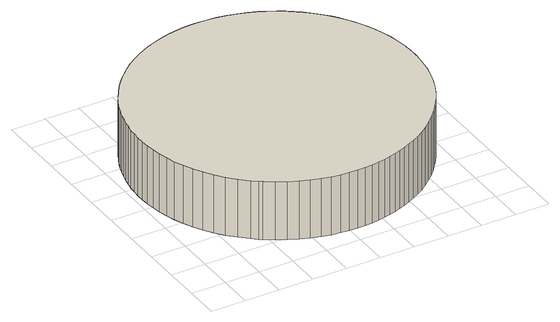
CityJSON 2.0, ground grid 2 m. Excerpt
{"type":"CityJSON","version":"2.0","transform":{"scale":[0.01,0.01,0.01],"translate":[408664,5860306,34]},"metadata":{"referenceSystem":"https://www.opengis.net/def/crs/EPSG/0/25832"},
"CityObjects":{
"building1":{"type":"Building","attributes":{"name":"Silo","Gemeindeschluessel":"03454048","BezugspunktDach":"4000","AbsoluteHoehe":"34.619","MittlereTraufHoehe":"38.119","Firsthoehe":"38.119","function":"51003_1201","measuredHeight":3.5},"address":[{"country":"Germany","locality":"Spahnharrenstätte"}],"geometry":[{"type":"MultiSurface","lod":"1","boundaries":[[[0,1,2,3,4,5,6,7,8,9,10,11,12,13,14,15,16,17,18,19,20,21,22,23,24,25,26,27,28,29,30,31,32,33,34,35,36,37,38,39,40,41,42,43,44,45,46,47,48,49,50,51,52,53,54,55,56,57,58,59,60,61,62,63,64,65,66,67,68,69,70,71,72,73,74,75,76,77,78,79,80,81,82,83,84,85,86,87,88,89,90,91,92,93,94,95,96,97,98,99,100,101]],[[102,103,104,105,106,107,108,109,110,111,112,113,114,115,116,117,118,119,120,121,122,123,124,125,126,127,128,129,130,131,132,133,134,135,136,137,138,139,140,141,142,143,144,145,146,147,148,149,150,151,152,153,154,155,156,157,158,159,160,161,162,163,164,165,166,167,168,169,170,171,172,173,174,175,176,177,178,179,180,181,182,183,184,185,186,187,188,189,190,191,192,193,194,195,196,197,198,199,200,201,202,203]],[[102,203,101,100]],[[103,102,100,99]],[[104,103,99,98]],[[105,104,98,97]],[[106,105,97,96]],[[107,106,96,95]],[[108,107,95,94]],[[109,108,94,93]],[[110,109,93,92]],[[111,110,92,91]],[[112,111,91,90]],[[113,112,90,89]],[[114,113,89,88]],[[115,114,88,87]],[[116,115,87,86]],[[117,116,86,85]],[[118,117,85,84]],[[119,118,84,83]],[[120,119,83,82]],[[121,120,82,81]],[[122,121,81,80]],[[123,122,80,79]],[[124,123,79,78]],[[125,124,78,77]],[[126,125,77,76]],[[127,126,76,75]],[[128,127,75,74]],[[129,128,74,73]],[[130,129,73,72]],[[131,130,72,71]],[[132,131,71,70]],[[133,132,70,69]],[[134,133,69,68]],[[135,134,68,67]],[[136,135,67,66]],[[137,136,66,65]],[[138,137,65,64]],[[139,138,64,63]],[[140,139,63,62]],[[141,140,62,61]],[[142,141,61,60]],[[143,142,60,59]],[[144,143,59,58]],[[145,144,58,57]],[[146,145,57,56]],[[147,146,56,55]],[[148,147,55,54]],[[149,148,54,53]],[[150,149,53,52]],[[151,150,52,51]],[[152,151,51,50]],[[153,152,50,49]],[[154,153,49,48]],[[155,154,48,47]],[[156,155,47,46]],[[157,156,46,45]],[[158,157,45,44]],[[159,158,44,43]],[[160,159,43,42]],[[161,160,42,41]],[[162,161,41,40]],[[163,162,40,39]],[[164,163,39,38]],[[165,164,38,37]],[[166,165,37,36]],[[167,166,36,35]],[[168,167,35,34]],[[169,168,34,33]],[[170,169,33,32]],[[171,170,32,31]],[[172,171,31,30]],[[173,172,30,29]],[[174,173,29,28]],[[175,174,28,27]],[[176,175,27,26]],[[177,176,26,25]],[[178,177,25,24]],[[179,178,24,23]],[[180,179,23,22]],[[181,180,22,21]],[[182,181,21,20]],[[183,182,20,19]],[[184,183,19,18]],[[185,184,18,17]],[[186,185,17,16]],[[187,186,16,15]],[[188,187,15,14]],[[189,188,14,13]],[[190,189,13,12]],[[191,190,12,11]],[[192,191,11,10]],[[193,192,10,9]],[[194,193,9,8]],[[195,194,8,7]],[[196,195,7,6]],[[197,196,6,5]],[[198,197,5,4]],[[199,198,4,3]],[[200,199,3,2]],[[201,200,2,1]],[[202,201,1,0]],[[203,202,0,101]]]}]}
},
"vertices":[
[37,887,412],[39,841,412],[45,794,412],[53,745,412],[66,694,412],[82,643,412],[102,591,412],[127,538,412],[156,486,412],[191,434,412],[230,384,412],[275,336,412],[325,290,412],[356,265,412],[373,252,412],[427,217,412],[481,187,412],[535,162,412],[590,141,412],[644,125,412],[696,114,412],[748,106,412],[797,101,412],[845,100,412],[891,101,412],[935,104,412],[976,110,412],[1016,118,412],[1053,127,412],[1089,137,412],[1124,149,412],[1159,163,412],[1196,179,412],[1234,198,412],[1272,220,412],[1310,245,412],[1348,274,412],[1387,306,412],[1424,342,412],[1461,382,412],[1496,425,412],[1529,473,412],[1559,525,412],[1587,581,412],[1610,640,412],[1617,660,412],[1626,690,412],[1641,754,412],[1651,817,412],[1656,879,412],[1656,939,412],[1652,997,412],[1644,1052,412],[1633,1105,412],[1619,1155,412],[1602,1202,412],[1584,1246,412],[1564,1287,412],[1542,1326,412],[1520,1361,412],[1496,1394,412],[1473,1424,412],[1449,1452,412],[1423,1479,412],[1396,1506,412],[1365,1532,412],[1332,1558,412],[1297,1584,412],[1258,1608,412],[1216,1631,412],[1171,1653,412],[1122,1672,412],[1071,1688,412],[1017,1702,412],[960,1712,412],[900,1718,412],[838,1720,412],[774,1717,412],[709,1708,412],[678,1703,412],[639,1693,412],[575,1673,412],[514,1649,412],[457,1620,412],[404,1588,412],[354,1554,412],[310,1517,412],[269,1478,412],[232,1438,412],[200,1398,412],[171,1357,412],[146,1317,412],[124,1276,412],[105,1237,412],[89,1198,412],[76,1160,412],[65,1123,412],[56,1087,412],[49,1051,412],[43,1013,412],[39,973,412],[36,931,412],[39,973,62],[43,1013,62],[49,1051,62],[56,1087,62],[65,1123,62],[76,1160,62],[89,1198,62],[105,1237,62],[124,1276,62],[146,1317,62],[171,1357,62],[200,1398,62],[232,1438,62],[269,1478,62],[310,1517,62],[354,1554,62],[404,1588,62],[457,1620,62],[514,1649,62],[575,1673,62],[639,1693,62],[678,1703,62],[709,1708,62],[774,1717,62],[838,1720,62],[900,1718,62],[960,1712,62],[1017,1702,62],[1071,1688,62],[1122,1672,62],[1171,1653,62],[1216,1631,62],[1258,1608,62],[1297,1584,62],[1332,1558,62],[1365,1532,62],[1396,1506,62],[1423,1479,62],[1449,1452,62],[1473,1424,62],[1496,1394,62],[1520,1361,62],[1542,1326,62],[1564,1287,62],[1584,1246,62],[1602,1202,62],[1619,1155,62],[1633,1105,62],[1644,1052,62],[1652,997,62],[1656,939,62],[1656,879,62],[1651,817,62],[1641,754,62],[1626,690,62],[1617,660,62],[1610,640,62],[1587,581,62],[1559,525,62],[1529,473,62],[1496,425,62],[1461,382,62],[1424,342,62],[1387,306,62],[1348,274,62],[1310,245,62],[1272,220,62],[1234,198,62],[1196,179,62],[1159,163,62],[1124,149,62],[1089,137,62],[1053,127,62],[1016,118,62],[976,110,62],[935,104,62],[891,101,62],[845,100,62],[797,101,62],[748,106,62],[696,114,62],[644,125,62],[590,141,62],[535,162,62],[481,187,62],[427,217,62],[373,252,62],[356,265,62],[325,290,62],[275,336,62],[230,384,62],[191,434,62],[156,486,62],[127,538,62],[102,591,62],[82,643,62],[66,694,62],[53,745,62],[45,794,62],[39,841,62],[37,887,62],[36,931,62]
]}
